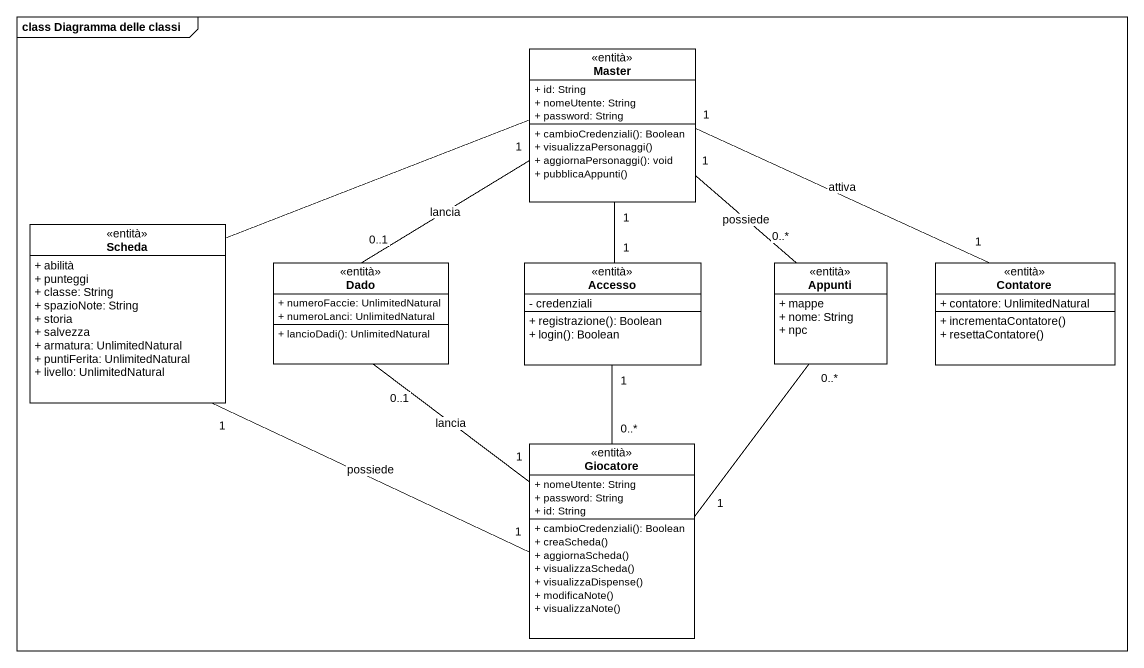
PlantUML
@startuml
mainframe class Diagramma delle classi
hide circle
hide empty members
skinparam classAttributeIconSize 0
class Master <<entità>> {
  + id: String
  + nomeUtente: String
  + password: String
  + cambioCredenziali(): Boolean
  + visualizzaPersonaggi()
  + aggiornaPersonaggi(): void
  + pubblicaAppunti()
}
class Scheda <<entità>> {
  + abilità
  + punteggi
  + classe: String
  + spazioNote: String
  + storia
  + salvezza
  + armatura: UnlimitedNatural
  + puntiFerita: UnlimitedNatural
  + livello: UnlimitedNatural
}
class Dado <<entità>> {
  + numeroFaccie: UnlimitedNatural
  + numeroLanci: UnlimitedNatural
  + lancioDadi(): UnlimitedNatural
}
class Accesso <<entità>> {
  - credenziali
  + registrazione(): Boolean
  + login(): Boolean
}
class Appunti <<entità>> {
  + mappe
  + nome: String
  + npc
}
class Contatore <<entità>> {
  + contatore: UnlimitedNatural
  + incrementaContatore()
  + resettaContatore()
}
class Giocatore <<entità>> {
  + nomeUtente: String
  + password: String
  + id: String
  + cambioCredenziali(): Boolean
  + creaScheda()
  + aggiornaScheda()
  + visualizzaScheda()
  + visualizzaDispense()
  + modificaNote()
  + visualizzaNote()
}
Master -left- Scheda
Master "1" -- "0..1" Dado : lancia
Master "1" -- "0..*" Appunti : possiede
Master "1" -right- "1" Contatore : attiva
Accesso "1" -up- "1" Master
Appunti "0..*" -- "1" Giocatore
Giocatore "1" -left- "1" Scheda : possiede
Giocatore "1" -up- "0..1" Dado : lancia
Giocatore "0..*" -up- "1" Accesso
@enduml
